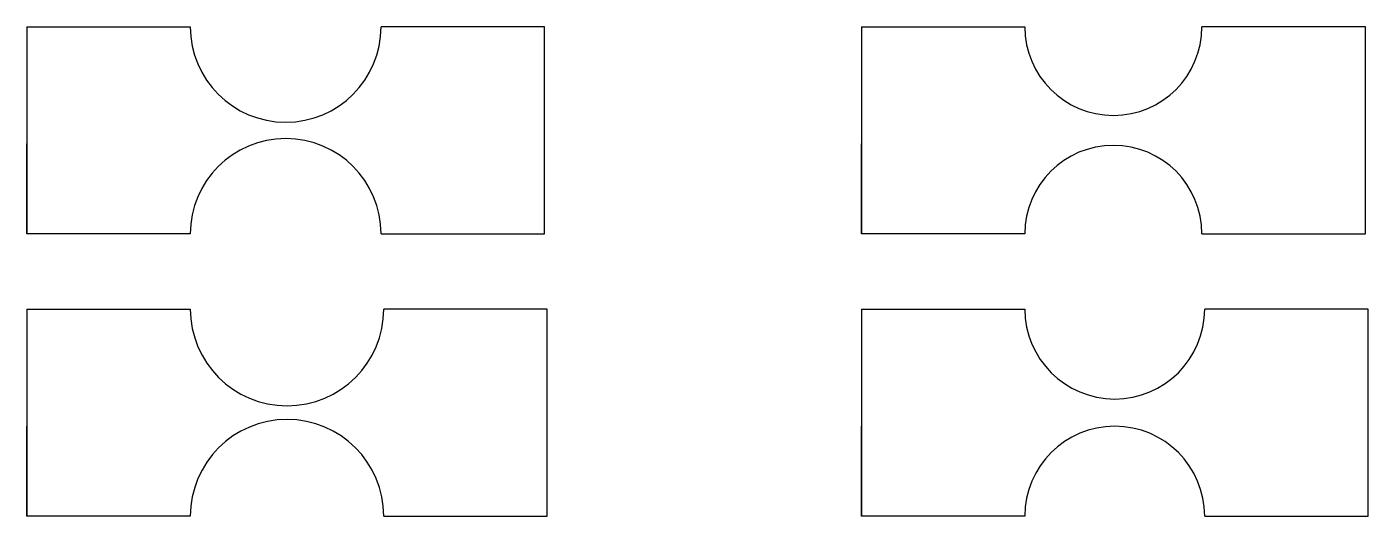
# Model space of a CAD drawing. Header units: millimetres. Extents: x 1250.7 to 1349.2, y 1999.3 to 2035.2.
import ezdxf

# ---------------------------------------------------------------- set-up
doc = ezdxf.new("R2010")
doc.units = ezdxf.units.MM

msp = doc.modelspace()

# ---------------------------------------------------------------- linework, layer by layer
for p, q in [((1250.716, 2035.212), (1250.716, 2020.012)), ((1250.716, 2035.212), (1262.716, 2035.212)), ((1288.716, 2035.212), (1276.716, 2035.212)), ((1288.716, 2020.012), (1288.716, 2035.212)), ((1311.966, 2035.212), (1311.966, 2020.012)), ((1311.966, 2035.212), (1323.966, 2035.212)), ((1348.966, 2035.212), (1336.966, 2035.212)), ((1348.966, 2020.012), (1348.966, 2035.212)), ((1250.716, 2020.012), (1250.716, 2026.612)), ((1311.966, 2020.012), (1311.966, 2026.612)), ((1262.716, 2020.012), (1250.716, 2020.012)), ((1276.716, 2020.012), (1288.716, 2020.012)), ((1323.966, 2020.012), (1311.966, 2020.012)), ((1336.966, 2020.012), (1348.966, 2020.012)), ((1250.716, 2014.494), (1250.716, 1999.294)), ((1250.716, 2014.494), (1262.716, 2014.494)), ((1288.916, 2014.494), (1276.916, 2014.494)), ((1288.916, 1999.294), (1288.916, 2014.494)), ((1311.966, 2014.494), (1311.966, 1999.294)), ((1311.966, 2014.494), (1323.966, 2014.494)), ((1349.166, 2014.494), (1337.166, 2014.494)), ((1349.166, 1999.294), (1349.166, 2014.494)), ((1250.716, 1999.294), (1250.716, 2005.894)), ((1311.966, 1999.294), (1311.966, 2005.894)), ((1262.716, 1999.294), (1250.716, 1999.294)), ((1276.916, 1999.294), (1288.916, 1999.294)), ((1323.966, 1999.294), (1311.966, 1999.294)), ((1337.166, 1999.294), (1349.166, 1999.294))]:
    msp.add_line(p, q)
for centre, radius, start, end in [((1269.716, 2035.212), 7, 180, 0), ((1330.466, 2035.212), 6.5, 180, 0), ((1269.716, 2020.012), 7, 0, 180), ((1330.466, 2020.012), 6.5, 0, 180), ((1269.816, 2014.494), 7.1, 180, 0), ((1330.566, 2014.494), 6.6, 180, 0), ((1269.816, 1999.294), 7.1, 0, 180), ((1330.566, 1999.294), 6.6, 0, 180)]:
    msp.add_arc(centre, radius, start, end)

doc.saveas('drawing.dxf')
